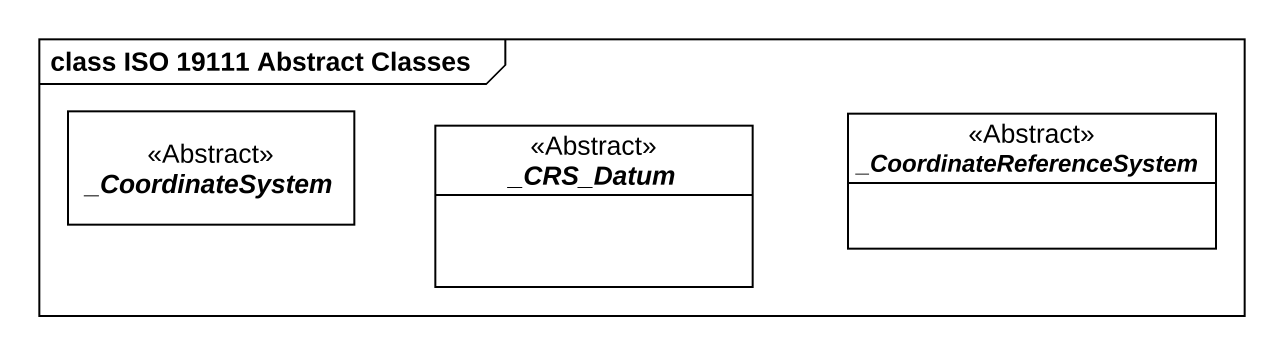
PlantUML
@startuml
mainframe class ISO 19111 Abstract Classes
hide circle
hide empty members
abstract class "_CoordinateSystem" as CoordinateSystem <<Abstract>>
abstract class "_CRS_Datum" as CRS_Datum <<Abstract>>
abstract class "_CoordinateReferenceSystem" as CoordinateReferenceSystem <<Abstract>>
@enduml
